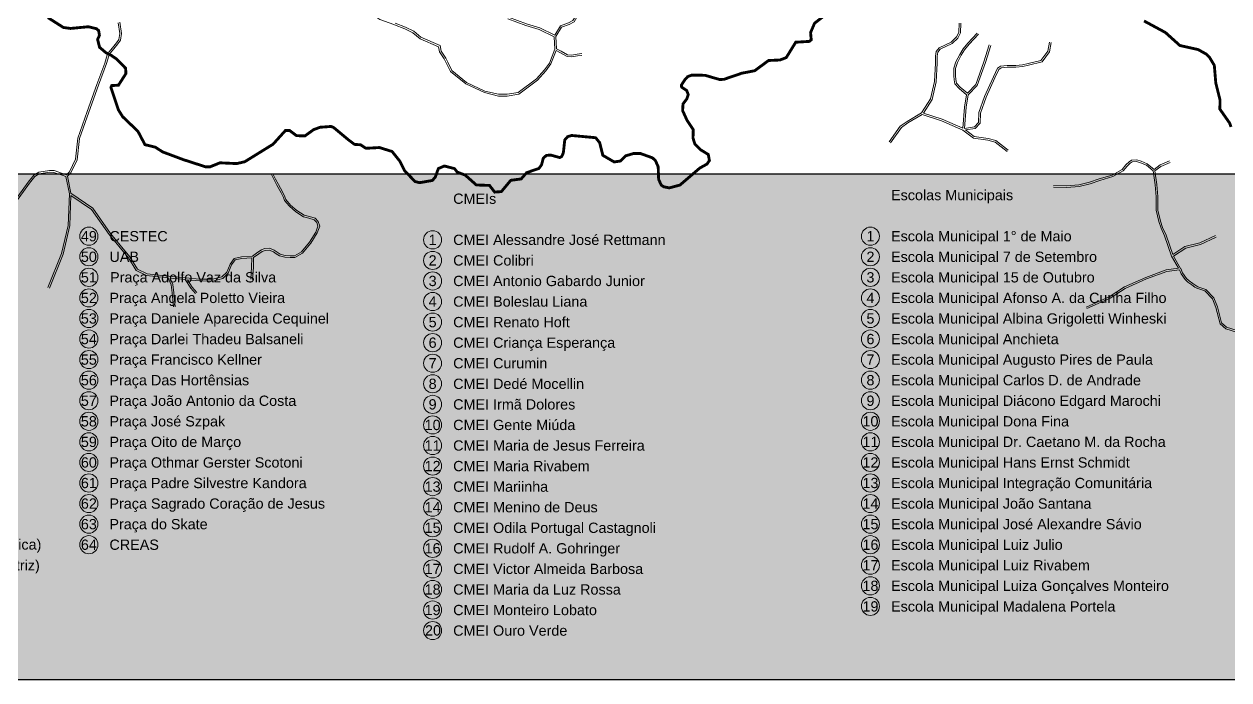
# Model space of a CAD drawing. Header units: millimetres. Extents: x 617885 to 663705, y 7172943 to 7234736.
# Drawn here: x 654254 to 658471, y 7178651 to 7180947 of the extents above; entities that cross this region are included whole.
import ezdxf
from ezdxf.enums import TextEntityAlignment as Align

# ---------------------------------------------------------------- set-up
doc = ezdxf.new("R2010")
doc.units = ezdxf.units.MM
for name, color, linetype in [('Assistência Social', 241, 'Continuous'), ('BAIRROS', 12, 'Continuous'), ('CMEI', 51, 'Continuous'), ('Conferidos', 171, 'Continuous'), ('Equipamentos Públicos', 171, 'Continuous'), ('Escolas Municipais', 21, 'Continuous')]:
    doc.layers.add(name, color=color, linetype=linetype)
doc.layers.add('VIAS', color=7, linetype='Continuous', lineweight=5)
doc.styles.get("Standard").update_dxf_attribs({"font": 'arial.ttf'})

msp = doc.modelspace()

# ---------------------------------------------------------------- hatches: boundary and pattern name
at = {"layer": 'Assistência Social', "true_color": 0xb3b3ff}
h = msp.add_hatch(color=151, dxfattribs=at)
edge = h.paths.add_edge_path()
edge.add_arc((654480.3, 7179124.2), 31.7, 0, 360)
at = {"layer": 'CMEI', "true_color": 0xffff99}
h = msp.add_hatch(color=51, dxfattribs=at)
edge = h.paths.add_edge_path()
edge.add_arc((655683.6, 7180191.5), 31.7, 0, 360)
h = msp.add_hatch(color=51, dxfattribs=at)
edge = h.paths.add_edge_path()
edge.add_arc((655683.6, 7180119.5), 31.7, 0, 360)
h = msp.add_hatch(color=51, dxfattribs=at)
edge = h.paths.add_edge_path()
edge.add_arc((655683.6, 7180047.5), 31.7, 0, 360)
h = msp.add_hatch(color=51, dxfattribs=at)
edge = h.paths.add_edge_path()
edge.add_arc((655683.6, 7179975.5), 31.7, 0, 360)
h = msp.add_hatch(color=51, dxfattribs=at)
edge = h.paths.add_edge_path()
edge.add_arc((655683.6, 7179903.5), 31.7, 0, 360)
h = msp.add_hatch(color=51, dxfattribs=at)
edge = h.paths.add_edge_path()
edge.add_arc((655683.6, 7179831.5), 31.7, 0, 360)
h = msp.add_hatch(color=51, dxfattribs=at)
edge = h.paths.add_edge_path()
edge.add_arc((655683.6, 7179759.5), 31.7, 0, 360)
h = msp.add_hatch(color=51, dxfattribs=at)
edge = h.paths.add_edge_path()
edge.add_arc((655683.6, 7179687.5), 31.7, 0, 360)
h = msp.add_hatch(color=51, dxfattribs=at)
edge = h.paths.add_edge_path()
edge.add_arc((655683.6, 7179615.5), 31.7, 0, 360)
h = msp.add_hatch(color=51, dxfattribs=at)
edge = h.paths.add_edge_path()
edge.add_arc((655683.6, 7179543.5), 31.7, 0, 360)
h = msp.add_hatch(color=51, dxfattribs=at)
edge = h.paths.add_edge_path()
edge.add_arc((655683.6, 7179471.5), 31.7, 0, 360)
h = msp.add_hatch(color=51, dxfattribs=at)
edge = h.paths.add_edge_path()
edge.add_arc((655683.6, 7179399.5), 31.7, 0, 360)
h = msp.add_hatch(color=51, dxfattribs=at)
edge = h.paths.add_edge_path()
edge.add_arc((655683.6, 7179327.5), 31.7, 0, 360)
h = msp.add_hatch(color=51, dxfattribs=at)
edge = h.paths.add_edge_path()
edge.add_arc((655683.6, 7179255.5), 31.7, 0, 360)
h = msp.add_hatch(color=51, dxfattribs=at)
edge = h.paths.add_edge_path()
edge.add_arc((655683.6, 7179183.5), 31.7, 0, 360)
h = msp.add_hatch(color=51, dxfattribs=at)
edge = h.paths.add_edge_path()
edge.add_arc((655683.6, 7179111.5), 31.7, 0, 360)
h = msp.add_hatch(color=51, dxfattribs=at)
edge = h.paths.add_edge_path()
edge.add_arc((655683.6, 7179039.5), 31.7, 0, 360)
h = msp.add_hatch(color=51, dxfattribs=at)
edge = h.paths.add_edge_path()
edge.add_arc((655683.6, 7178967.5), 31.7, 0, 360)
h = msp.add_hatch(color=51, dxfattribs=at)
edge = h.paths.add_edge_path()
edge.add_arc((655683.6, 7178895.5), 31.7, 0, 360)
h = msp.add_hatch(color=51, dxfattribs=at)
edge = h.paths.add_edge_path()
edge.add_arc((655683.6, 7178823.5), 31.7, 0, 360)
at = {"layer": 'Conferidos', "true_color": 0xb3b3ff}
h = msp.add_hatch(color=151, dxfattribs=at)
edge = h.paths.add_edge_path()
edge.add_arc((654480.3, 7180204.2), 31.7, 0, 360)
h = msp.add_hatch(color=151, dxfattribs=at)
edge = h.paths.add_edge_path()
edge.add_arc((654480.3, 7180060.2), 31.7, 0, 360)
h = msp.add_hatch(color=151, dxfattribs=at)
edge = h.paths.add_edge_path()
edge.add_arc((654480.3, 7179988.2), 31.7, 0, 360)
h = msp.add_hatch(color=151, dxfattribs=at)
edge = h.paths.add_edge_path()
edge.add_arc((654480.3, 7179916.2), 31.7, 0, 360)
h = msp.add_hatch(color=151, dxfattribs=at)
edge = h.paths.add_edge_path()
edge.add_arc((654480.3, 7179844.2), 31.7, 0, 360)
h = msp.add_hatch(color=151, dxfattribs=at)
edge = h.paths.add_edge_path()
edge.add_arc((654480.3, 7179844.2), 31.7, 0, 360)
h = msp.add_hatch(color=151, dxfattribs=at)
edge = h.paths.add_edge_path()
edge.add_arc((654480.3, 7179772.2), 31.7, 0, 360)
h = msp.add_hatch(color=151, dxfattribs=at)
edge = h.paths.add_edge_path()
edge.add_arc((654480.3, 7179700.2), 31.7, 0, 360)
h = msp.add_hatch(color=151, dxfattribs=at)
edge = h.paths.add_edge_path()
edge.add_arc((654480.3, 7179628.2), 31.7, 0, 360)
h = msp.add_hatch(color=151, dxfattribs=at)
edge = h.paths.add_edge_path()
edge.add_arc((654480.3, 7179556.2), 31.7, 0, 360)
h = msp.add_hatch(color=151, dxfattribs=at)
edge = h.paths.add_edge_path()
edge.add_arc((654480.3, 7179484.2), 31.7, 0, 360)
h = msp.add_hatch(color=151, dxfattribs=at)
edge = h.paths.add_edge_path()
edge.add_arc((654480.3, 7179484.2), 31.7, 0, 360)
h = msp.add_hatch(color=151, dxfattribs=at)
edge = h.paths.add_edge_path()
edge.add_arc((654480.3, 7179412.2), 31.7, 0, 360)
h = msp.add_hatch(color=151, dxfattribs=at)
edge = h.paths.add_edge_path()
edge.add_arc((654480.3, 7179412.2), 31.7, 0, 360)
h = msp.add_hatch(color=151, dxfattribs=at)
edge = h.paths.add_edge_path()
edge.add_arc((654480.3, 7179340.2), 31.7, 0, 360)
h = msp.add_hatch(color=151, dxfattribs=at)
edge = h.paths.add_edge_path()
edge.add_arc((654480.3, 7179340.2), 31.7, 0, 360)
h = msp.add_hatch(color=151, dxfattribs=at)
edge = h.paths.add_edge_path()
edge.add_arc((654480.3, 7179268.2), 31.7, 0, 360)
h = msp.add_hatch(color=151, dxfattribs=at)
edge = h.paths.add_edge_path()
edge.add_arc((654480.3, 7179268.2), 31.7, 0, 360)
h = msp.add_hatch(color=151, dxfattribs=at)
edge = h.paths.add_edge_path()
edge.add_arc((654480.3, 7179196.2), 31.7, 0, 360)
h = msp.add_hatch(color=151, dxfattribs=at)
edge = h.paths.add_edge_path()
edge.add_arc((654480.3, 7179196.2), 31.7, 0, 360)
at = {"layer": 'Equipamentos Públicos', "true_color": 0xffffff}
h = msp.add_hatch(color=7, dxfattribs=at)
h.dxf.hatch_style = 1
h.paths.add_polyline_path([(652010.2, 7180422.8), (662496.2, 7180422.8), (662496.2, 7178650.9), (652010.2, 7178650.9)])
at = {"layer": 'Equipamentos Públicos', "true_color": 0xb3b3ff}
h = msp.add_hatch(color=151, dxfattribs=at)
edge = h.paths.add_edge_path()
edge.add_arc((654480.3, 7180132.2), 31.7, 0, 360)
at = {"layer": 'Escolas Municipais', "true_color": 0xff8c66}
h = msp.add_hatch(color=11, dxfattribs=at)
edge = h.paths.add_edge_path()
edge.add_arc((657216.3, 7180204.2), 31.7, 0, 360)
h = msp.add_hatch(color=11, dxfattribs=at)
edge = h.paths.add_edge_path()
edge.add_arc((657216.3, 7180132.2), 31.7, 0, 360)
h = msp.add_hatch(color=11, dxfattribs=at)
edge = h.paths.add_edge_path()
edge.add_arc((657216.3, 7180060.2), 31.7, 0, 360)
h = msp.add_hatch(color=11, dxfattribs=at)
edge = h.paths.add_edge_path()
edge.add_arc((657216.3, 7179988.2), 31.7, 0, 360)
h = msp.add_hatch(color=11, dxfattribs=at)
edge = h.paths.add_edge_path()
edge.add_arc((657216.3, 7179916.2), 31.7, 0, 360)
h = msp.add_hatch(color=11, dxfattribs=at)
edge = h.paths.add_edge_path()
edge.add_arc((657216.3, 7179844.2), 31.7, 0, 360)
h = msp.add_hatch(color=11, dxfattribs=at)
edge = h.paths.add_edge_path()
edge.add_arc((657216.3, 7179772.2), 31.7, 0, 360)
h = msp.add_hatch(color=11, dxfattribs=at)
edge = h.paths.add_edge_path()
edge.add_arc((657216.3, 7179700.2), 31.7, 0, 360)
h = msp.add_hatch(color=11, dxfattribs=at)
edge = h.paths.add_edge_path()
edge.add_arc((657216.3, 7179628.2), 31.7, 0, 360)
h = msp.add_hatch(color=11, dxfattribs=at)
edge = h.paths.add_edge_path()
edge.add_arc((657216.3, 7179556.2), 31.7, 0, 360)
h = msp.add_hatch(color=11, dxfattribs=at)
edge = h.paths.add_edge_path()
edge.add_arc((657216.3, 7179484.2), 31.7, 0, 360)
h = msp.add_hatch(color=11, dxfattribs=at)
edge = h.paths.add_edge_path()
edge.add_arc((657216.3, 7179412.2), 31.7, 0, 360)
h = msp.add_hatch(color=11, dxfattribs=at)
edge = h.paths.add_edge_path()
edge.add_arc((657216.3, 7179340.2), 31.7, 0, 360)
h = msp.add_hatch(color=11, dxfattribs=at)
edge = h.paths.add_edge_path()
edge.add_arc((657216.3, 7179268.2), 31.7, 0, 360)
h = msp.add_hatch(color=11, dxfattribs=at)
edge = h.paths.add_edge_path()
edge.add_arc((657216.3, 7179196.2), 31.7, 0, 360)
h = msp.add_hatch(color=11, dxfattribs=at)
edge = h.paths.add_edge_path()
edge.add_arc((657216.3, 7179124.2), 31.7, 0, 360)
h = msp.add_hatch(color=11, dxfattribs=at)
edge = h.paths.add_edge_path()
edge.add_arc((657216.3, 7179052.2), 31.7, 0, 360)
h = msp.add_hatch(color=11, dxfattribs=at)
edge = h.paths.add_edge_path()
edge.add_arc((657216.3, 7178980.2), 31.7, 0, 360)
h = msp.add_hatch(color=11, dxfattribs=at)
edge = h.paths.add_edge_path()
edge.add_arc((657216.3, 7178908.2), 31.7, 0, 360)

# ---------------------------------------------------------------- linework, layer by layer
at = {"layer": 'Assistência Social', "color": 7, "lineweight": 5}
msp.add_circle((654480.3, 7179124.2), 31.7, dxfattribs=at)
at = {"layer": 'BAIRROS', "lineweight": 40, "ltscale": 0.3, "const_width": 10}
for points in [[(654337, 7180969.4), (654391.2, 7180934.9), (654416.1, 7180931.5), (654478.7, 7180937.5), (654507, 7180930.6), (654514.7, 7180923.9), (654517.3, 7180907.4), (654511, 7180893), (654517.9, 7180865.4), (654540.1, 7180846.5), (654558.2, 7180837.6), (654577, 7180824.7), (654609.2, 7180791.8), (654609.8, 7180773.2), (654584.1, 7180733), (654560.4, 7180731.5), (654557.7, 7180724.9), (654583.9, 7180646.2), (654598.5, 7180622.7), (654640.6, 7180582.4), (654652.1, 7180571.4), (654676.7, 7180524.7), (654713.2, 7180515.7), (654738.3, 7180499.4), (654756.5, 7180492.6), (654809.9, 7180472.6), (654881.6, 7180449.4), (654888.9, 7180447), (654903.8, 7180446.8), (654923.8, 7180454.8), (654939.4, 7180461.1), (654997.3, 7180458.4), (655025.9, 7180464.8), (655113.3, 7180518.9), (655125.1, 7180526.2), (655168.4, 7180574.2), (655183.1, 7180574.1), (655207.3, 7180556.2), (655236.6, 7180555.2), (655267.2, 7180577.3), (655289.9, 7180585.6), (655328.2, 7180588.4), (655337.4, 7180584.6), (655389.6, 7180541.1), (655410.3, 7180525.6), (655431.7, 7180524.2), (655450.3, 7180511.9), (655497.3, 7180514.6), (655541.9, 7180500.7), (655569.3, 7180466.2), (655585.9, 7180433), (655622.5, 7180395.3), (655638.8, 7180391.6), (655682.6, 7180399.3), (655692.8, 7180410.6), (655703.8, 7180441), (655724.7, 7180450), (655760.2, 7180440.9), (655769.7, 7180428.7), (655797.7, 7180418.1), (655836.6, 7180383.6), (655882.8, 7180381.9), (655900.9, 7180358.6), (655912.6, 7180359.5), (655924.2, 7180360.3), (655957.1, 7180399.8), (655993.6, 7180404.7), (656012.8, 7180426.6), (656055.8, 7180441.5), (656065, 7180454.1), (656071, 7180477.1), (656081.8, 7180487.2), (656096.9, 7180488.2), (656128.2, 7180479.6), (656135.4, 7180482.9), (656141.3, 7180496.1), (656146.2, 7180541.1), (656156.6, 7180552.9), (656170.5, 7180556.8), (656254.2, 7180549), (656268.4, 7180531.8), (656279.5, 7180487.3), (656319, 7180464.2), (656340.9, 7180467.3), (656358.8, 7180485.4), (656387.6, 7180493.9), (656411.1, 7180493.7), (656453.3, 7180478.5), (656463.8, 7180468.4), (656473.3, 7180447.1), (656474.8, 7180403), (656484.3, 7180382.6), (656493.3, 7180377), (656512.2, 7180373.3), (656549.5, 7180383.3), (656618.9, 7180442.8), (656644.1, 7180456.8), (656652.6, 7180469), (656648.6, 7180490.4), (656622.8, 7180506), (656601.7, 7180526.5), (656597.7, 7180539.4), (656595.1, 7180547.9), (656596.1, 7180577.1), (656574.3, 7180609.7), (656558.8, 7180643.9), (656560.1, 7180667.3), (656573.8, 7180685.5), (656578.3, 7180700.1), (656573.3, 7180713.9), (656555.3, 7180725.9), (656554.3, 7180732.9), (656566.3, 7180751.4), (656576.4, 7180762.7), (656590.9, 7180768.2), (656637.2, 7180767.5), (656689, 7180752.5), (656703.8, 7180753.5), (656716.6, 7180757.9), (656766, 7180774.8), (656811.1, 7180783.5), (656859.6, 7180819.3), (656899.7, 7180821.1), (656921.6, 7180829.5), (656954.7, 7180883.3), (657002.9, 7180886.2), (657008.9, 7180891.7), (657006.7, 7180917), (657020.6, 7180949.7), (657065, 7180984.3)], [(658173.9, 7180957.8), (658248.8, 7180917.3), (658298.8, 7180872.3), (658299.5, 7180871.7), (658363.4, 7180857.6), (658392.1, 7180841.4), (658403.6, 7180829.4), (658420, 7180802.2), (658425.1, 7180740.3), (658440.1, 7180680.4), (658439.3, 7180649.2), (658473.5, 7180600.4), (658478.3, 7180586.6)]]:
    msp.add_lwpolyline(points, dxfattribs=at)
at = {"layer": 'CMEI', "color": 7, "lineweight": 5}
for centre in [(655683.6, 7180191.5), (655683.6, 7180119.5), (655683.6, 7180047.5), (655683.6, 7179975.5), (655683.6, 7179903.5), (655683.6, 7179831.5), (655683.6, 7179759.5), (655683.6, 7179687.5), (655683.6, 7179615.5), (655683.6, 7179543.5), (655683.6, 7179471.5), (655683.6, 7179399.5), (655683.6, 7179327.5), (655683.6, 7179255.5), (655683.6, 7179183.5), (655683.6, 7179111.5), (655683.6, 7179039.5), (655683.6, 7178967.5), (655683.6, 7178895.5), (655683.6, 7178823.5)]:
    msp.add_circle(centre, 31.7, dxfattribs=at)
at = {"layer": 'Conferidos', "color": 7, "lineweight": 5}
for centre in [(654480.3, 7180204.2), (654480.3, 7180060.2), (654480.3, 7179988.2), (654480.3, 7179916.2), (654480.3, 7179844.2), (654480.3, 7179844.2), (654480.3, 7179772.2), (654480.3, 7179700.2), (654480.3, 7179628.2), (654480.3, 7179556.2), (654480.3, 7179484.2), (654480.3, 7179484.2), (654480.3, 7179412.2), (654480.3, 7179412.2), (654480.3, 7179340.2), (654480.3, 7179340.2), (654480.3, 7179268.2), (654480.3, 7179268.2), (654480.3, 7179196.2), (654480.3, 7179196.2)]:
    msp.add_circle(centre, 31.7, dxfattribs=at)
at = {"layer": 'Equipamentos Públicos', "color": 7, "ltscale": 0.3, "true_color": 0xffffff}
msp.add_lwpolyline([(652010.2, 7180422.8), (662496.2, 7180422.8), (662496.2, 7178650.9), (652010.2, 7178650.9)], close=True, dxfattribs=at)
at = {"layer": 'Equipamentos Públicos', "color": 7, "lineweight": 5}
msp.add_circle((654480.3, 7180132.2), 31.7, dxfattribs=at)
at = {"layer": 'Escolas Municipais', "color": 7, "lineweight": 5}
for centre in [(657216.3, 7180204.2), (657216.3, 7180132.2), (657216.3, 7180060.2), (657216.3, 7179988.2), (657216.3, 7179916.2), (657216.3, 7179844.2), (657216.3, 7179772.2), (657216.3, 7179700.2), (657216.3, 7179628.2), (657216.3, 7179556.2), (657216.3, 7179484.2), (657216.3, 7179412.2), (657216.3, 7179340.2), (657216.3, 7179268.2), (657216.3, 7179196.2), (657216.3, 7179124.2), (657216.3, 7179052.2), (657216.3, 7178980.2), (657216.3, 7178980.2), (657216.3, 7178908.2)]:
    msp.add_circle(centre, 31.7, dxfattribs=at)
at = {"layer": 'VIAS', "color": 253}
for points in [[(656246.1, 7180980.4), (656198.1, 7180980.4), (656185.1, 7180975.7), (656174.4, 7180959.6), (656159.4, 7180950.6), (656131.2, 7180940.9), (656111, 7180907.5), (656059.1, 7180933.9), (656012.3, 7180948.1), (655948.8, 7180970.6), (655913.6, 7180988.6), (655863.3, 7181061.5), (655835.7, 7181092.3)], [(655187.9, 7181023.4), (655368.4, 7181023.4), (655405.1, 7181011.9), (655423.2, 7181005.4), (655460.9, 7180988.2), (655499.1, 7180963.3), (655547.5, 7180945.6), (655550.1, 7180944.6), (655586.8, 7180930.1), (655614.2, 7180916.4)], [(654582.9, 7180951.2), (654588.8, 7180913.9), (654585, 7180892.9), (654577.3, 7180881.5), (654567.4, 7180869.5), (654551.1, 7180849.2), (654544.7, 7180838.6), (654536.6, 7180810.2), (654508.5, 7180735.3), (654474.2, 7180640.7), (654441.9, 7180547.8), (654433.8, 7180473.5), (654412.1, 7180430.1), (654401.7, 7180419.2), (654388.4, 7180424.1), (654358.9, 7180433.7), (654342.4, 7180433.9), (654304.7, 7180427.8), (654287.8, 7180418.3), (654267.5, 7180393.4), (654216.3, 7180321.7)], [(654588.7, 7180953.1), (654594.9, 7180913.9), (654590.6, 7180890.6), (654582.2, 7180877.9), (654572, 7180865.7), (654556, 7180845.8), (654550.3, 7180836.2), (654542.3, 7180808.3), (654514.1, 7180733.3), (654479.9, 7180638.7), (654447.7, 7180546.5), (654439.7, 7180471.8), (654417.1, 7180426.6), (654405.8, 7180414.8), (654417.7, 7180354.3), (654494.1, 7180302), (654555.6, 7180213.7), (654624.3, 7180132.5), (654650.7, 7180089.3), (654684.3, 7180072.5), (654715.6, 7180069.4), (654759.7, 7180063.8), (654759.9, 7180063.8), (654819.7, 7180058.2), (654820.1, 7180058.1), (654867.7, 7180053.8), (654913.2, 7180053.2), (654946.3, 7180061.6), (654963.4, 7180078.6), (654974.5, 7180106.4), (654988.4, 7180126.3), (655014.7, 7180132.2), (655052.7, 7180134.6), (655072, 7180148), (655084.4, 7180155.9), (655095.5, 7180160.6), (655112.7, 7180161.8), (655129, 7180154.8), (655139.1, 7180148.1), (655150.2, 7180141.2), (655167, 7180137), (655184.8, 7180135.9), (655199.9, 7180135.9), (655224.6, 7180149.5), (655252.7, 7180183), (655274.4, 7180218.8), (655282.2, 7180239.5), (655277.8, 7180252.2), (655268.8, 7180261.6), (655250.4, 7180267.9), (655231.9, 7180272.4), (655204.4, 7180289.5), (655182.1, 7180309.1), (655164.8, 7180329.1), (655161.2, 7180340), (655153.4, 7180356.4), (655138.5, 7180382.7), (655128.8, 7180401.2), (655119.1, 7180419.7)], [(655552.9, 7180949.9), (655589.2, 7180935.6), (655617.4, 7180921.5), (655642.9, 7180900.7), (655709.9, 7180871.3), (655713.6, 7180851.9), (655729.5, 7180827.9), (655736.6, 7180813.9), (655751.3, 7180784.4), (655802.6, 7180742.2), (655866.8, 7180712.4), (655914.8, 7180701), (655944.3, 7180701), (655982.7, 7180706.7), (656046.7, 7180754.6), (656075.3, 7180786.6), (656092.4, 7180810.5), (656111, 7180859.3), (656109.2, 7180901.7), (656056.9, 7180928.3), (656010.4, 7180942.4), (655946.4, 7180965.1)], [(656205.6, 7180843.3), (656189.4, 7180841.7), (656171, 7180838.1), (656156, 7180839.3), (656133.9, 7180851.8), (656116.9, 7180860.6), (656115.1, 7180902.8), (656135.2, 7180935.9), (656161.9, 7180945.1), (656178.6, 7180955.1), (656189, 7180970.7), (656199.2, 7180974.4)], [(657527.1, 7180950.5), (657526.1, 7180917.6), (657517.3, 7180901.6), (657499.3, 7180883.7), (657457, 7180863.9), (657446.1, 7180850.7), (657443.8, 7180834.8), (657443.8, 7180810), (657440.6, 7180745.8), (657426.3, 7180685.2), (657395.2, 7180636), (657344.4, 7180606), (657320.7, 7180589.2), (657282, 7180534.6)], [(657533.1, 7180950.1), (657532, 7180916), (657522.1, 7180898), (657502.8, 7180878.7), (657460.7, 7180859), (657451.8, 7180848.1), (657449.8, 7180834.4), (657449.8, 7180809.9), (657446.6, 7180745), (657431.9, 7180682.9), (657401.9, 7180635.4), (657467.7, 7180613.6), (657539.1, 7180582.7), (657545.9, 7180656.3), (657552.8, 7180699.3), (657526.3, 7180721.2), (657511.6, 7180737.1), (657509.7, 7180752), (657508.4, 7180765.5), (657508.4, 7180792.6), (657515.3, 7180814.9), (657528.7, 7180840.6), (657540.9, 7180860.1), (657556.8, 7180880.2), (657590.1, 7180915.3)], [(655614.2, 7180916.4), (655639.7, 7180895.5), (655704.6, 7180867.1), (655707.9, 7180849.5), (655724.3, 7180824.9), (655731.2, 7180811.2), (655746.5, 7180780.5), (655799.4, 7180737.1), (655864.9, 7180706.7), (655914.1, 7180695), (655944.8, 7180695), (655985.1, 7180701), (656050.8, 7180750.2), (656080, 7180782.9), (656097.7, 7180807.6), (656115.6, 7180854.6), (656131, 7180846.5), (656154.2, 7180833.4), (656171.3, 7180832.1), (656190.3, 7180835.7), (656206.2, 7180837.3)], [(657594.4, 7180911.2), (657561.4, 7180876.3), (657545.9, 7180856.7), (657533.9, 7180837.6), (657520.9, 7180812.7), (657514.4, 7180791.7), (657514.4, 7180765.7), (657515.6, 7180752.7), (657517.3, 7180739.8), (657530.4, 7180725.6), (657555.8, 7180704.6), (657584.9, 7180735), (657612.9, 7180814.4), (657632.3, 7180873.8)], [(657638, 7180872), (657618.5, 7180812.5), (657590.2, 7180731.8), (657558.9, 7180699.1), (657551.8, 7180655.5), (657545, 7180581.7), (657580.3, 7180586.6), (657594, 7180602.4), (657595.5, 7180636.7), (657615.4, 7180693.3), (657646.6, 7180761.7), (657661.4, 7180792), (657671.8, 7180799.8), (657694.7, 7180801.4), (657705.4, 7180802.1), (657725.1, 7180802.1), (657748.3, 7180804.4), (657767.8, 7180808.9), (657813.2, 7180819.5), (657837, 7180852.5), (657843.6, 7180883.3)], [(657849.4, 7180882.1), (657842.6, 7180850), (657816.8, 7180814.2), (657769.2, 7180803), (657749.3, 7180798.4), (657725.4, 7180796.1), (657705.6, 7180796.1), (657695.1, 7180795.4), (657674, 7180793.9), (657666.1, 7180788.1), (657652.1, 7180759.2), (657621, 7180691.1), (657601.5, 7180635.5), (657599.9, 7180600), (657583.3, 7180580.9), (657549.1, 7180576.2), (657578.9, 7180552.8), (657628.9, 7180546), (657655.7, 7180538.9), (657698.4, 7180505.6)], [(657694.7, 7180500.8), (657653, 7180533.4), (657627.7, 7180540.1), (657576.5, 7180547.1), (657540.2, 7180575.7), (657465.5, 7180608), (657397.7, 7180630.5), (657347.6, 7180601), (657325, 7180584.9), (657286.9, 7180531.1)], [(657857.4, 7180382.2), (657903.4, 7180380.3), (657945.6, 7180384.6), (657983.5, 7180393.1), (658017.2, 7180404.8), (658062.5, 7180418.2), (658096.9, 7180438.1), (658110.8, 7180453.8), (658121.6, 7180464.6), (658130.5, 7180470.1), (658148.4, 7180471.4), (658163.8, 7180466.9), (658185.4, 7180458), (658209, 7180437.9), (658230.3, 7180453.7), (658262.6, 7180468)], [(654336.5, 7180024.9), (654385.1, 7180143.6), (654408, 7180241.9), (654412, 7180352.3), (654399.9, 7180413.5), (654386.4, 7180418.4), (654357.9, 7180427.7), (654342.8, 7180427.9), (654306.7, 7180422.1), (654291.7, 7180413.6), (654272.3, 7180389.8), (654221.6, 7180319), (654198.5, 7180252.3), (654157.1, 7180186.1), (654109.3, 7180116), (654062.8, 7180051.5), (654047.7, 7180002.2)], [(657970.9, 7179956.3), (658052.3, 7179992), (658105.5, 7180026.8), (658180.2, 7180060), (658251.7, 7180086.4), (658294.6, 7180092.5), (658270, 7180133.8), (658269.7, 7180134.3), (658245.3, 7180205.5), (658233.5, 7180232.8), (658226, 7180255.4), (658216.1, 7180294.9), (658216.6, 7180342.5), (658212.7, 7180384.3), (658206, 7180432.5), (658182.2, 7180452.8), (658161.8, 7180461.2), (658147.7, 7180465.3), (658132.4, 7180464.2), (658125.3, 7180459.8), (658115.2, 7180449.7), (658100.7, 7180433.4), (658064.9, 7180412.7), (658019.1, 7180399.1), (657985.1, 7180387.3), (657946.6, 7180378.7), (657903.6, 7180374.3), (657857.2, 7180376.2)], [(658265, 7180462.5), (658233.3, 7180448.5), (658212.1, 7180432.7), (658218.7, 7180385), (658222.6, 7180342.8), (658222.1, 7180295.6), (658231.8, 7180257.1), (658239.1, 7180235), (658251, 7180207.6), (658274.2, 7180139.9), (658317.3, 7180167.7), (658369.4, 7180180.6), (658423.9, 7180206.1)], [(655124.4, 7180422.5), (655134.1, 7180404), (655143.7, 7180385.6), (655158.7, 7180359.2), (655166.8, 7180342.2), (655170.1, 7180332.1), (655186.3, 7180313.4), (655208, 7180294.3), (655234.3, 7180278), (655252.1, 7180273.7), (655272.2, 7180266.8), (655283, 7180255.3), (655288.5, 7180239.4), (655279.8, 7180216.2), (655257.6, 7180179.5), (655228.5, 7180144.8), (655201.5, 7180129.9), (655184.6, 7180129.9), (655166.1, 7180131), (655147.8, 7180135.6), (655135.8, 7180143), (655126.1, 7180149.5), (655111.6, 7180155.7), (655096.9, 7180154.7), (655087.2, 7180150.6), (655075.3, 7180143), (655056.7, 7180130.1), (655056.1, 7180096.1), (655053.6, 7180053.1)], [(654342, 7180022.7), (654390.9, 7180141.8), (654413.9, 7180241.1), (654417.8, 7180347), (654489.8, 7180297.7), (654550.9, 7180210.1), (654619.4, 7180129), (654646.5, 7180084.7), (654682.6, 7180066.6), (654714.9, 7180063.4), (654757.4, 7180058.1), (654769, 7180033.9), (654771.4, 7180005.8), (654777, 7179956.6)], [(658499.9, 7179874.4), (658463.1, 7179885.6), (658445.3, 7179901), (658431.5, 7179956.7), (658418.5, 7179988.5), (658390.1, 7180017.9), (658361.7, 7180027.5), (658355.3, 7180031.2), (658344.3, 7180038.4), (658331.6, 7180047.8), (658322.4, 7180056.4), (658308.8, 7180075.4), (658302.2, 7180091.3), (658302, 7180091.7), (658276.6, 7180134.4), (658319.7, 7180162.1), (658371.4, 7180174.9), (658426.5, 7180200.7)], [(654858, 7180007.3), (654842.5, 7180025.8), (654825.5, 7180051.6), (654867.4, 7180047.8), (654914, 7180047.2), (654949.4, 7180056.2), (654968.5, 7180075.2), (654979.8, 7180103.5), (654992, 7180120.9), (655015.6, 7180126.2), (655050.7, 7180128.5), (655050.1, 7180096.3), (655047.6, 7180053.5)], [(654853.4, 7180003.4), (654837.7, 7180022.2), (654817.8, 7180052.3), (654764.4, 7180057.3), (654774.8, 7180035.5), (654777.4, 7180006.4), (654783, 7179957.2)], [(657973.3, 7179950.9), (658055.1, 7179986.7), (658108.4, 7180021.6), (658182.5, 7180054.4), (658253.2, 7180080.5), (658297.6, 7180086.9), (658303.5, 7180072.5), (658317.9, 7180052.4), (658327.7, 7180043.1), (658340.8, 7180033.5), (658352.2, 7180026.1), (658359.2, 7180022), (658386.8, 7180012.6), (658413.4, 7179985.1), (658425.8, 7179954.8), (658439.9, 7179897.8), (658460.1, 7179880.2), (658498.1, 7179868.7)]]:
    msp.add_lwpolyline(points, dxfattribs=at)

# ---------------------------------------------------------------- texts
at = {"layer": 'Assistência Social', "color": 251}
msp.add_text('64', height=36, dxfattribs=at).set_placement((654480.3, 7179124.2), align=Align.MIDDLE_CENTER)
msp.add_text('CREAS', height=36, dxfattribs=at).set_placement((654552.3, 7179124.2), align=Align.MIDDLE_LEFT)
at = {"layer": 'CMEI', "color": 251}
for s, p in [('CMEIs', (655755.6, 7180335.5)), ('CMEI Alessandre José Rettmann', (655755.6, 7180191.5)), ('CMEI Colibri', (655755.6, 7180119.5)), ('CMEI Antonio Gabardo Junior', (655755.6, 7180047.5)), ('CMEI Boleslau Liana', (655755.6, 7179975.5)), ('CMEI Renato Hoft', (655755.6, 7179903.5)), ('CMEI Criança Esperança', (655755.6, 7179831.5)), ('CMEI Curumin', (655755.6, 7179759.5)), ('CMEI Dedé Mocellin', (655755.6, 7179687.5)), ('CMEI Irmã Dolores', (655755.6, 7179615.5)), ('CMEI Gente Miúda', (655755.6, 7179543.5)), ('CMEI Maria de Jesus Ferreira', (655755.6, 7179471.5)), ('CMEI Maria Rivabem', (655755.6, 7179399.5)), ('CMEI Mariinha', (655755.6, 7179327.5)), ('CMEI Menino de Deus', (655755.6, 7179255.5)), ('CMEI Odila Portugal Castagnoli', (655755.6, 7179183.5)), ('CMEI Rudolf A. Gohringer', (655755.6, 7179111.5)), ('CMEI Victor Almeida Barbosa', (655755.6, 7179039.5)), ('CMEI Maria da Luz Rossa', (655755.6, 7178967.5)), ('CMEI Monteiro Lobato', (655755.6, 7178895.5)), ('CMEI Ouro Verde', (655755.6, 7178823.5))]:
    msp.add_text(s, height=36, dxfattribs=at).set_placement(p, align=Align.MIDDLE_LEFT)
for s, p in [('1', (655683.6, 7180191.5)), ('2', (655683.6, 7180119.5)), ('3', (655683.6, 7180047.5)), ('4', (655683.6, 7179975.5)), ('5', (655683.6, 7179903.5)), ('6', (655683.6, 7179831.5)), ('7', (655683.6, 7179759.5)), ('8', (655683.6, 7179687.5)), ('9', (655683.6, 7179615.5)), ('10', (655683.6, 7179543.5)), ('11', (655683.6, 7179471.5)), ('12', (655683.6, 7179399.5)), ('13', (655683.6, 7179327.5)), ('14', (655683.6, 7179255.5)), ('15', (655683.6, 7179183.5)), ('16', (655683.6, 7179111.5)), ('17', (655683.6, 7179039.5)), ('18', (655683.6, 7178967.5)), ('19', (655683.6, 7178895.5)), ('20', (655685, 7178824.3))]:
    msp.add_text(s, height=36, dxfattribs=at).set_placement(p, align=Align.MIDDLE_CENTER)
at = {"layer": 'Conferidos', "color": 251}
for s, p in [('49', (654480.3, 7180204.2)), ('51', (654480.3, 7180060.2)), ('52', (654480.3, 7179988.2)), ('53', (654480.3, 7179916.2)), ('54', (654480.3, 7179844.2)), ('55', (654480.3, 7179772.2)), ('56', (654480.3, 7179700.2)), ('57', (654480.3, 7179628.2)), ('58', (654480.3, 7179556.2)), ('59', (654480.3, 7179484.2)), ('60', (654480.3, 7179412.2)), ('61', (654480.3, 7179340.2)), ('62', (654480.3, 7179268.2)), ('63', (654480.3, 7179196.2))]:
    msp.add_text(s, height=36, dxfattribs=at).set_placement(p, align=Align.MIDDLE_CENTER)
for s, p in [('CESTEC', (654552.3, 7180204.2)), ('Praça Adolfo Vaz da Silva', (654554.6, 7180060.4)), ('Praça Angela Poletto Vieira', (654552.3, 7179988.2)), ('Praça Daniele Aparecida Cequinel', (654552.3, 7179916.2)), ('Praça Darlei Thadeu Balsaneli', (654552.3, 7179844.2)), ('Praça Francisco Kellner', (654552.3, 7179772.2)), ('Praça Das Hortênsias', (654552.3, 7179700.2)), ('Praça João Antonio da Costa', (654552.3, 7179628.2)), ('Praça José Szpak', (654552.3, 7179556.2)), ('Praça Oito de Março', (654552.3, 7179484.2)), ('Praça Othmar Gerster Scotoni', (654552.3, 7179412.2)), ('Praça Padre Silvestre Kandora', (654552.3, 7179340.2)), ('Praça Sagrado Coração de Jesus', (654552.3, 7179268.2)), ('Praça do Skate', (654552.3, 7179196.2)), ('Praça Friedrich Naumann (Vila Olimpica)', (653400.3, 7179124.9)), ('Praça Atílio de Almeida Barbosa (Matriz)', (653400.3, 7179052.2))]:
    msp.add_text(s, height=36, dxfattribs=at).set_placement(p, align=Align.MIDDLE_LEFT)
at = {"layer": 'Equipamentos Públicos', "color": 251}
msp.add_text('50', height=36, dxfattribs=at).set_placement((654480.3, 7180132.2), align=Align.MIDDLE_CENTER)
msp.add_text('UAB', height=36, dxfattribs=at).set_placement((654552.3, 7180132.2), align=Align.MIDDLE_LEFT)
at = {"layer": 'Escolas Municipais', "color": 251}
for s, p in [('Escolas Municipais', (657288.3, 7180348.2)), ('Escola Municipal 1° de Maio', (657288.3, 7180204.2)), ('Escola Municipal 7 de Setembro', (657288.3, 7180132.2)), ('Escola Municipal 15 de Outubro', (657288.3, 7180060.2)), ('Escola Municipal Afonso A. da Cunha Filho', (657288.3, 7179988.2)), ('Escola Municipal Albina Grigoletti Winheski', (657288.3, 7179916.2)), ('Escola Municipal Anchieta', (657288.3, 7179844.2)), ('Escola Municipal Augusto Pires de Paula', (657288.3, 7179772.2)), ('Escola Municipal Carlos D. de Andrade', (657288.3, 7179700.2)), ('Escola Municipal Diácono Edgard Marochi', (657288.3, 7179628.2)), ('Escola Municipal Dona Fina', (657288.3, 7179556.2)), ('Escola Municipal Dr. Caetano M. da Rocha', (657288.3, 7179484.2)), ('Escola Municipal Hans Ernst Schmidt', (657288.3, 7179412.2)), ('Escola Municipal Integração Comunitária', (657288.3, 7179340.2)), ('Escola Municipal João Santana', (657288.3, 7179268.2)), ('Escola Municipal José Alexandre Sávio', (657288.3, 7179196.2)), ('Escola Municipal Luiz Julio', (657288.3, 7179124.2)), ('Escola Municipal Luiz Rivabem', (657288.3, 7179052.2)), ('Escola Municipal Luiza Gonçalves Monteiro', (657288.3, 7178980.2)), ('Escola Municipal Madalena Portela', (657288.3, 7178908.2))]:
    msp.add_text(s, height=36, dxfattribs=at).set_placement(p, align=Align.MIDDLE_LEFT)
for s, p in [('1', (657216.3, 7180204.2)), ('2', (657216.3, 7180132.2)), ('3', (657216.3, 7180060.2)), ('4', (657216.3, 7179988.2)), ('5', (657216.3, 7179916.2)), ('6', (657216.3, 7179844.2)), ('7', (657216.3, 7179772.2)), ('8', (657216.3, 7179700.2)), ('9', (657216.3, 7179628.2)), ('10', (657216.3, 7179556.2)), ('11', (657216.3, 7179484.2)), ('12', (657216.3, 7179412.2)), ('13', (657216.3, 7179340.2)), ('14', (657216.3, 7179268.2)), ('15', (657216.3, 7179196.2)), ('16', (657216.3, 7179124.2)), ('17', (657216.3, 7179052.2)), ('18', (657216.3, 7178980.2)), ('19', (657216.3, 7178908.2))]:
    msp.add_text(s, height=36, dxfattribs=at).set_placement(p, align=Align.MIDDLE_CENTER)

doc.saveas('drawing.dxf')
